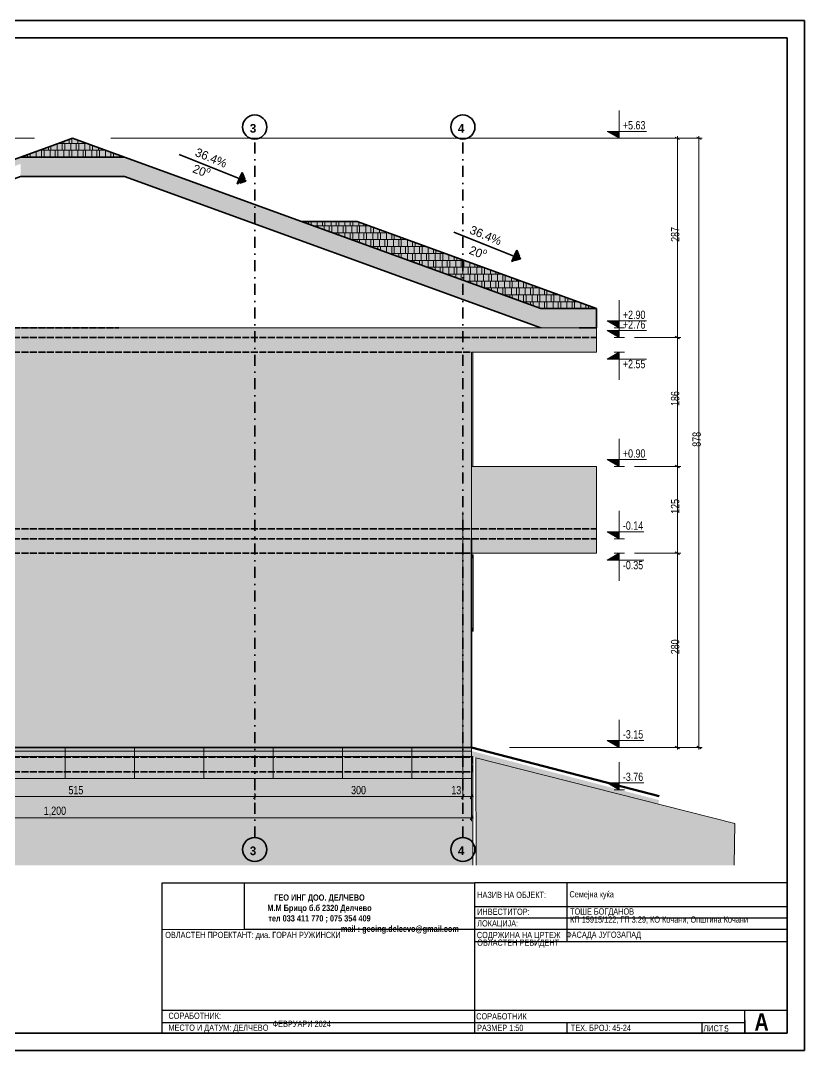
# Model space of a CAD drawing. Header units: millimetres. Extents: x -440 to 2671, y 0 to 297.
# Drawn here: x 1078.5 to 1304.5, y 0 to 297 of the extents above; entities that cross this region are included whole.
import ezdxf
from ezdxf.xclip import XClip

# ---------------------------------------------------------------- set-up
doc = ezdxf.new("R2010")
doc.units = ezdxf.units.MM
doc.header["$MEASUREMENT"] = 0
doc.header["$XCLIPFRAME"] = 0
doc.set_wipeout_variables(frame=1)
for name, pattern in [('- Осеви линии', [6.702778, 3.175, -1.763889, 0, -1.763889]), ('- Скирити линии', [2.45, 2, -0.45]), ('Wipeout_Contour', [1000, 0, -1000])]:
    doc.linetypes.add(name, pattern=pattern)
for name, color, linetype, lineweight, true_color in [('1', 7, 'Continuous', 13, 0x2b2b2b), ('142', 7, 'Continuous', 35, 0x2a2a2a), ('162', 7, 'Continuous', 15, 0xaaaaaa), ('46', 7, 'Continuous', 35, 0x4e4e4e), ('61', 7, 'Continuous', 20, 0x6a6a6a), ('65', 7, 'Continuous', 20, 0x4e4e4e), ('85', 7, 'Continuous', 20, 0x404040), ('87', 7, 'Continuous', 20, 0x6a6a6a), ('88', 7, 'Continuous', 20, 0x5e5e5e), ('89', 7, 'Continuous', 20, 0x111111)]:
    doc.layers.add(name, color=color, linetype=linetype, lineweight=lineweight, true_color=true_color)
for name, color, linetype, lineweight in [('129', 255, 'Continuous', 0), ('164', 255, 'Continuous', 15), ('21', 7, 'Continuous', 50), ('41', 7, 'Continuous', 35), ('7', 7, 'Continuous', 25)]:
    doc.layers.add(name, color=color, linetype=linetype, lineweight=lineweight)
doc.layers.add('RGB colored ARCHICAD elements', color=7, linetype='Continuous')
doc.styles.add('GENERATED_STYLE_4', font='GOTHIC.TTF')
doc.styles.add('GENERATED_STYLE_5', font='GOTHICB.TTF')
doc.styles.add('GENERATED_STYLE_6', font='GOTHIC.TTF')
picture_1 = doc.add_image_def('image1.jpg', size_in_pixel=(1216, 687))

# ---------------------------------------------------------------- blocks, each defined once
blk = doc.blocks.new('Drawing_1_1', base_point=(246.71, 41.62))
at = {"color": 254, "linetype": 'Wipeout_Contour', "lineweight": 0, "ltscale": 1001.123103}
blk.add_wipeout([(234.97, 34.99), (258.44, 34.99), (258.44, 48.25), (234.97, 48.25)], dxfattribs=at)
at = {"layer": '1', "color": 250, "lineweight": 13, "true_color": 0x2b2b2b}
image = blk.add_image(picture_1, insert=(234.97, 34.99), size_in_units=(23.47, 13.26), dxfattribs=at)
image.set_boundary_path([(-0.5, -0.5), (1215.5, 686.5)])
blk = doc.blocks.new('*X34')
at = {"layer": '1', "color": 250, "linetype": 'Continuous', "lineweight": 13, "true_color": 0x2a2a2a}
for p, q in [((204.52, 259.76), (204.52, 261.41)), ((210.02, 261.58), (204.95, 261.58)), ((206.02, 259.59), (206.02, 261.58)), ((206.52, 261.75), (206.52, 262.14)), ((206.76, 259.76), (206.76, 261.41)), ((208.02, 261.58), (208.02, 262.69)), ((208.52, 259.76), (208.52, 261.41)), ((208.76, 261.75), (208.76, 262.96)), ((213.08, 261.58), (210.02, 261.58)), ((210.02, 261.58), (210.02, 259.59)), ((210.52, 261.75), (210.52, 262.51)), ((210.76, 259.76), (210.76, 261.41)), ((212.02, 261.58), (212.02, 261.96)), ((212.52, 259.76), (212.52, 261.41)), ((196.76, 257.77), (196.76, 258.59)), ((198.52, 257.77), (198.52, 259.23)), ((199.49, 259.59), (202.02, 259.59)), ((200.02, 257.6), (200.02, 259.59)), ((200.52, 259.76), (200.52, 259.96)), ((200.76, 257.77), (200.76, 259.41)), ((202.02, 260.51), (202.02, 259.59)), ((202.02, 259.59), (210.02, 259.59)), ((202.52, 257.77), (202.52, 259.41)), ((202.76, 259.76), (202.76, 260.78)), ((204.02, 257.6), (204.02, 259.59)), ((204.76, 257.77), (204.76, 259.41)), ((206.52, 257.77), (206.52, 259.41)), ((208.02, 257.6), (208.02, 259.59)), ((208.76, 257.77), (208.76, 259.41)), ((210.02, 259.59), (218.02, 259.59)), ((210.52, 257.77), (210.52, 259.41)), ((212.02, 257.6), (212.02, 259.59)), ((212.76, 257.77), (212.76, 259.41)), ((214.02, 259.59), (214.02, 261.23)), ((214.52, 257.77), (214.52, 259.41)), ((214.76, 259.76), (214.76, 260.97)), ((216.02, 257.6), (216.02, 259.59)), ((216.52, 259.76), (216.52, 260.32)), ((216.76, 257.77), (216.76, 259.41)), ((218.02, 259.78), (218.02, 259.59)), ((218.02, 259.59), (218.55, 259.59)), ((218.52, 257.77), (218.52, 259.41)), ((220.02, 257.6), (220.02, 259.05)), ((220.76, 257.77), (220.76, 258.78)), ((194.52, 257.77), (194.52, 257.78)), ((196.02, 257.6), (196.02, 258.32)), ((222.52, 257.77), (222.52, 258.14))]:
    blk.add_line(p, q, dxfattribs=at)
blk = doc.blocks.new('*X35')
at = {"layer": '1', "color": 250, "linetype": 'Continuous', "lineweight": 13, "true_color": 0x2a2a2a}
for p, q in [((275.52, 238.85), (275.52, 239.03)), ((277.02, 238.3), (277.02, 239.03)), ((277.76, 238.04), (277.76, 239.03)), ((283.02, 237.81), (278.39, 237.81)), ((279.02, 237.58), (279.02, 237.81)), ((279.52, 237.98), (279.52, 239.03)), ((279.76, 237.31), (279.76, 237.63)), ((281.02, 237.81), (281.02, 239.03)), ((281.52, 236.67), (281.52, 237.63)), ((281.76, 237.98), (281.76, 239.03)), ((291.02, 237.81), (283.02, 237.81)), ((283.02, 237.81), (283.02, 236.12)), ((283.52, 237.98), (283.52, 239.03)), ((283.76, 235.99), (283.76, 237.63)), ((285.02, 237.81), (285.02, 239.03)), ((285.52, 235.99), (285.52, 237.63)), ((285.76, 237.98), (285.76, 239.03)), ((287.02, 235.81), (287.02, 237.81)), ((287.52, 237.98), (287.52, 239.03)), ((287.76, 235.99), (287.76, 237.63)), ((289.02, 237.81), (289.02, 239.03)), ((289.52, 235.99), (289.52, 237.63)), ((289.76, 237.98), (289.76, 239.03)), ((294.39, 237.81), (291.02, 237.81)), ((291.02, 237.81), (291.02, 235.81)), ((291.52, 237.98), (291.52, 238.85)), ((291.76, 235.99), (291.76, 237.63)), ((293.02, 237.81), (293.02, 238.3)), ((293.52, 235.99), (293.52, 237.63)), ((293.76, 237.98), (293.76, 238.04)), ((283.86, 235.81), (291.02, 235.81)), ((285.02, 235.39), (285.02, 235.81)), ((285.76, 235.12), (285.76, 235.64)), ((287.52, 234.48), (287.52, 235.64)), ((289.02, 233.94), (289.02, 235.81)), ((289.76, 234), (289.76, 235.64)), ((291.02, 235.81), (299.02, 235.81)), ((291.52, 234), (291.52, 235.64)), ((293.02, 233.82), (293.02, 235.81)), ((293.76, 234), (293.76, 235.64)), ((295.02, 235.81), (295.02, 237.58)), ((295.52, 234), (295.52, 235.64)), ((295.76, 235.99), (295.76, 237.31)), ((297.02, 233.82), (297.02, 235.81)), ((297.52, 235.99), (297.52, 236.67)), ((297.76, 234), (297.76, 235.64)), ((299.02, 236.12), (299.02, 235.81)), ((299.02, 235.81), (299.86, 235.81)), ((299.52, 234), (299.52, 235.64)), ((301.02, 233.82), (301.02, 235.39)), ((301.76, 234), (301.76, 235.12)), ((291.02, 233.82), (289.33, 233.82)), ((299.02, 233.82), (291.02, 233.82)), ((291.02, 233.82), (291.02, 233.21)), ((291.76, 232.94), (291.76, 233.65)), ((293.52, 232.3), (293.52, 233.65)), ((294.8, 231.83), (299.02, 231.83)), ((295.02, 231.83), (295.02, 233.82)), ((295.52, 231.57), (295.52, 231.66)), ((295.76, 232), (295.76, 233.65)), ((297.02, 231.03), (297.02, 231.83)), ((297.52, 232), (297.52, 233.65)), ((297.76, 230.76), (297.76, 231.66)), ((305.33, 233.82), (299.02, 233.82)), ((299.02, 233.82), (299.02, 231.83)), ((299.02, 231.83), (307.02, 231.83)), ((299.52, 230.12), (299.52, 231.66)), ((299.76, 232), (299.76, 233.65)), ((301.02, 229.84), (301.02, 231.83)), ((301.52, 232), (301.52, 233.65)), ((301.76, 230.01), (301.76, 231.66)), ((303.02, 231.83), (303.02, 233.82)), ((303.52, 234), (303.52, 234.48)), ((303.52, 230.01), (303.52, 231.66)), ((303.76, 232), (303.76, 233.65)), ((305.02, 233.82), (305.02, 233.94)), ((305.02, 229.84), (305.02, 231.83)), ((305.52, 232), (305.52, 233.65)), ((305.76, 230.01), (305.76, 231.66)), ((307.02, 233.21), (307.02, 231.83)), ((307.02, 231.83), (310.8, 231.83)), ((307.52, 230.01), (307.52, 231.66)), ((307.76, 232), (307.76, 232.94)), ((309.02, 229.84), (309.02, 231.83)), ((309.52, 232), (309.52, 232.3)), ((309.76, 230.01), (309.76, 231.66)), ((307.02, 229.84), (300.26, 229.84)), ((301.52, 229.39), (301.52, 229.67)), ((303.02, 228.84), (303.02, 229.84)), ((303.76, 228.57), (303.76, 229.67)), ((305.52, 228.02), (305.52, 229.67)), ((315.02, 229.84), (307.02, 229.84)), ((307.02, 229.84), (307.02, 227.85)), ((307.76, 228.02), (307.76, 229.67)), ((309.52, 228.02), (309.52, 229.67)), ((311.02, 227.85), (311.02, 229.84)), ((311.52, 230.01), (311.52, 231.57)), ((311.76, 228.02), (311.76, 229.67)), ((313.02, 229.84), (313.02, 231.03)), ((313.52, 228.02), (313.52, 229.67)), ((313.76, 230.01), (313.76, 230.76)), ((316.26, 229.84), (315.02, 229.84)), ((315.02, 229.84), (315.02, 227.85)), ((315.52, 230.01), (315.52, 230.12)), ((315.76, 228.02), (315.76, 229.67)), ((317.52, 228.02), (317.52, 229.39)), ((319.02, 227.85), (319.02, 228.84)), ((305.73, 227.85), (307.02, 227.85)), ((307.02, 227.85), (315.02, 227.85)), ((307.52, 227.2), (307.52, 227.68)), ((309.02, 226.66), (309.02, 227.85)), ((309.76, 226.39), (309.76, 227.68)), ((315.02, 225.86), (311.2, 225.86)), ((311.52, 226.03), (311.52, 227.68)), ((313.02, 225.86), (313.02, 227.85)), ((313.76, 226.03), (313.76, 227.68)), ((315.02, 227.85), (321.73, 227.85)), ((323.02, 225.86), (315.02, 225.86)), ((315.02, 225.86), (315.02, 224.47)), ((315.52, 226.03), (315.52, 227.68)), ((317.02, 225.86), (317.02, 227.85)), ((317.76, 226.03), (317.76, 227.68)), ((319.02, 223.87), (319.02, 225.86)), ((319.52, 226.03), (319.52, 227.68)), ((319.76, 228.02), (319.76, 228.57)), ((321.02, 225.86), (321.02, 227.85)), ((321.76, 226.03), (321.76, 227.68)), ((327.2, 225.86), (323.02, 225.86)), ((323.02, 225.86), (323.02, 223.87)), ((323.52, 226.03), (323.52, 227.2)), ((325.02, 225.86), (325.02, 226.66)), ((325.76, 226.03), (325.76, 226.39)), ((327.02, 223.87), (327.02, 225.86)), ((311.76, 225.66), (311.76, 225.69)), ((313.52, 225.02), (313.52, 225.69)), ((315.76, 224.2), (315.76, 225.69)), ((316.67, 223.87), (323.02, 223.87)), ((317.02, 223.75), (317.02, 223.87)), ((317.52, 224.04), (317.52, 225.69)), ((317.76, 223.48), (317.76, 223.7)), ((319.52, 222.84), (319.52, 223.7)), ((319.76, 224.04), (319.76, 225.69)), ((321.02, 222.29), (321.02, 223.87)), ((321.52, 224.04), (321.52, 225.69)), ((321.76, 222.05), (321.76, 223.7)), ((323.02, 223.87), (331.02, 223.87)), ((323.52, 222.05), (323.52, 223.7)), ((323.76, 224.04), (323.76, 225.69)), ((325.02, 221.88), (325.02, 223.87)), ((325.52, 224.04), (325.52, 225.69)), ((325.76, 222.05), (325.76, 223.7)), ((327.52, 222.05), (327.52, 223.7)), ((327.76, 224.04), (327.76, 225.66)), ((329.02, 221.88), (329.02, 223.87)), ((329.52, 224.04), (329.52, 225.02)), ((329.76, 222.05), (329.76, 223.7)), ((331.02, 224.47), (331.02, 223.87)), ((331.02, 223.87), (332.67, 223.87)), ((331.52, 222.05), (331.52, 223.7)), ((331.76, 224.04), (331.76, 224.2)), ((333.02, 221.88), (333.02, 223.75)), ((333.76, 222.05), (333.76, 223.48)), ((335.52, 222.05), (335.52, 222.84)), ((323.02, 221.88), (322.14, 221.88)), ((331.02, 221.88), (323.02, 221.88)), ((323.02, 221.88), (323.02, 221.56)), ((323.76, 221.29), (323.76, 221.71)), ((325.52, 220.65), (325.52, 221.71)), ((327.02, 220.11), (327.02, 221.88)), ((327.61, 219.89), (331.02, 219.89)), ((327.76, 220.06), (327.76, 221.71)), ((329.02, 219.38), (329.02, 219.89)), ((329.52, 220.06), (329.52, 221.71)), ((338.14, 221.88), (331.02, 221.88)), ((331.02, 221.88), (331.02, 219.89)), ((331.02, 219.89), (339.02, 219.89)), ((331.76, 220.06), (331.76, 221.71)), ((333.02, 217.92), (333.02, 219.89)), ((333.52, 220.06), (333.52, 221.71)), ((335.02, 219.89), (335.02, 221.88)), ((335.76, 220.06), (335.76, 221.71)), ((337.02, 221.88), (337.02, 222.29)), ((337.02, 217.9), (337.02, 219.89)), ((337.52, 220.06), (337.52, 221.71)), ((339.02, 221.56), (339.02, 219.89)), ((339.02, 219.89), (343.61, 219.89)), ((339.76, 220.06), (339.76, 221.29)), ((341.02, 217.9), (341.02, 219.89)), ((341.52, 220.06), (341.52, 220.65)), ((343.02, 219.89), (343.02, 220.11)), ((329.76, 219.11), (329.76, 219.72)), ((331.52, 218.47), (331.52, 219.72)), ((339.02, 217.9), (333.08, 217.9)), ((333.76, 218.07), (333.76, 219.72)), ((335.02, 217.19), (335.02, 217.9)), ((335.52, 218.07), (335.52, 219.72)), ((335.76, 216.93), (335.76, 217.73)), ((337.52, 216.28), (337.52, 217.73)), ((337.76, 218.07), (337.76, 219.72)), ((347.02, 217.9), (339.02, 217.9)), ((339.02, 217.9), (339.02, 215.91)), ((339.52, 218.07), (339.52, 219.72)), ((339.76, 216.08), (339.76, 217.73)), ((341.52, 216.08), (341.52, 217.73)), ((341.76, 218.07), (341.76, 219.72)), ((343.02, 215.91), (343.02, 217.9)), ((343.52, 218.07), (343.52, 219.72)), ((343.76, 216.08), (343.76, 217.73)), ((345.02, 217.9), (345.02, 219.38)), ((345.52, 216.08), (345.52, 217.73)), ((345.76, 218.07), (345.76, 219.11)), ((349.08, 217.9), (347.02, 217.9)), ((347.02, 217.9), (347.02, 215.91)), ((347.52, 218.07), (347.52, 218.47)), ((347.76, 216.08), (347.76, 217.73)), ((349.02, 217.9), (349.02, 217.92)), ((349.52, 216.08), (349.52, 217.73)), ((351.02, 215.91), (351.02, 217.19)), ((351.76, 216.08), (351.76, 216.93)), ((338.55, 215.91), (339.02, 215.91)), ((339.02, 215.91), (347.02, 215.91)), ((339.52, 215.56), (339.52, 215.74)), ((341.02, 215.01), (341.02, 215.91)), ((341.76, 214.74), (341.76, 215.74)), ((343.52, 214.1), (343.52, 215.74)), ((345.02, 213.92), (345.02, 215.91)), ((345.76, 214.09), (345.76, 215.74)), ((347.02, 215.91), (354.55, 215.91)), ((347.52, 214.09), (347.52, 215.74)), ((349.02, 213.92), (349.02, 215.91)), ((349.76, 214.09), (349.76, 215.74)), ((351.52, 214.09), (351.52, 215.74)), ((353.02, 213.92), (353.02, 215.91)), ((353.52, 216.08), (353.52, 216.28)), ((353.76, 214.09), (353.76, 215.74)), ((355.52, 214.09), (355.52, 215.56)), ((357.02, 213.92), (357.02, 215.01)), ((357.76, 214.09), (357.76, 214.74)), ((359.52, 214.09), (359.52, 214.1))]:
    blk.add_line(p, q, dxfattribs=at)

msp = doc.modelspace()

# ---------------------------------------------------------------- hatches: boundary and pattern name
at = {"linetype": 'Continuous', "lineweight": 0, "true_color": 0xffffff}
for points in [[(1208.48, 87.22), (967.13, 87.22), (967.13, 86.3), (1208.48, 86.3)], [(968.4, 53.42), (1208.9, 53.42), (1208.89, 84.77), (1207.66, 84.77), (968.48, 84.77)], [(1209.73, 84.41), (1209.8, 53.42), (1284.26, 53.42), (1284.4, 65.42)]]:
    msp.add_hatch(color=7, dxfattribs=at).paths.add_polyline_path(points)
at = {"layer": '142', "linetype": 'Continuous', "lineweight": 35, "true_color": 0x2a2a2a}
msp.add_hatch(color=250, dxfattribs=at).paths.add_polyline_path([(965.62, 86.3), (965.62, 84.77), (1208.48, 84.77), (1208.48, 86.3)])
at = {"layer": '162', "linetype": 'Continuous', "lineweight": 15, "true_color": 0x2a2a2a}
for points in [[(1142.37, 253.18), (1140.89, 249.89), (1143.4, 250.68)], [(1221.54, 230.8), (1220.07, 227.5), (1222.58, 228.29)]]:
    msp.add_hatch(color=250, dxfattribs=at).paths.add_polyline_path(points)
at = {"layer": '41', "linetype": 'Continuous', "lineweight": 35, "true_color": 0x2a2a2a}
msp.add_hatch(color=250, dxfattribs=at).paths.add_polyline_path([(1262.52, 72.2), (1208.48, 86.35), (1208.48, 84.75), (1262.4, 70.69)])
at = {"layer": '85', "linetype": 'Continuous', "lineweight": 20, "true_color": 0x2a2a2a}
for points in [[(1251.08, 263.05), (1251.08, 265.05), (1247.62, 265.05)], [(1251.08, 208.38), (1251.08, 210.38), (1247.62, 210.38)], [(1251.08, 205.58), (1251.08, 207.58), (1247.62, 207.58)], [(1251.08, 201.38), (1247.62, 199.38), (1251.08, 199.38)], [(1251.08, 168.38), (1251.08, 170.38), (1247.62, 170.38)], [(1251.08, 147.58), (1251.08, 149.58), (1247.62, 149.58)], [(1251.08, 143.38), (1247.62, 141.38), (1251.08, 141.38)], [(1251.08, 87.38), (1251.08, 89.38), (1247.62, 89.38)], [(1251.08, 75.14), (1251.08, 77.14), (1247.62, 77.14)]]:
    msp.add_hatch(color=250, dxfattribs=at).paths.add_polyline_path(points)
at = {"layer": '89', "linetype": 'Continuous', "lineweight": 20, "true_color": 0x222222}
h = msp.add_hatch(dxfattribs=at)
h.set_pattern_fill('GRID_100X100_0001', color=250, style=0, pattern_type=2)
h.set_pattern_definition([(0, (-168.723, 150.385), (0, 20), []), (90, (-168.723, 150.385), (-20, 0), [])])
h.paths.add_polyline_path([(968.48, 78.38), (1208.48, 78.38), (1208.48, 87.38), (968.48, 87.38)])
at = {"layer": 'RGB colored ARCHICAD elements', "linetype": 'Continuous', "lineweight": 0, "true_color": 0x7a7878}
for points in [[(1093.48, 263.05), (1078.48, 257.6), (1108.48, 257.6)], [(1175.48, 239.03), (1159.48, 239.03), (1228.48, 213.92), (1244.48, 213.92)]]:
    msp.add_hatch(color=8, dxfattribs=at).paths.add_polyline_path(points)
at = {"layer": 'RGB colored ARCHICAD elements', "linetype": 'Continuous', "lineweight": 0, "true_color": 0xccbeac}
for points in [[(958.48, 212), (1078.48, 255.68), (1078.48, 257.6), (958.48, 213.92)], [(1108.48, 257.6), (1078.48, 257.6), (1078.48, 255.68), (1108.48, 255.68)], [(1078.48, 255.68), (1078.48, 255.04), (1108.48, 255.04), (1108.48, 255.68)], [(1108.48, 255.68), (1228.48, 212), (1228.48, 213.92), (1108.48, 257.6)], [(1108.48, 255.04), (1228.48, 211.36), (1228.48, 212), (1108.48, 255.68)], [(1108.48, 255.04), (1078.48, 255.04), (1078.48, 252.06), (1108.48, 252.06)], [(1108.48, 255.04), (1108.48, 252.06), (1228.48, 208.38), (1228.48, 211.36)], [(1244.48, 213.92), (1228.48, 213.92), (1228.48, 212), (1244.48, 212)], [(1228.48, 212), (1228.48, 211.36), (1244.48, 211.36), (1244.48, 212)], [(1244.48, 211.36), (1228.48, 211.36), (1228.48, 208.38), (1244.48, 208.38)]]:
    msp.add_hatch(color=9, dxfattribs=at).paths.add_polyline_path(points)
at = {"layer": 'RGB colored ARCHICAD elements', "linetype": 'Continuous', "lineweight": 0, "true_color": 0xf2eee3}
for points in [[(1239.48, 208.38), (973.48, 208.38), (973.48, 201.38), (1040.44, 201.38), (1040.44, 205.58), (1045.44, 205.58), (1045.44, 201.38), (1143.48, 201.38), (1143.48, 205.58), (1148.48, 205.58), (1148.48, 201.38), (1203.48, 201.38), (1203.48, 205.58), (1208.48, 205.58), (1208.48, 201.38), (1239.48, 201.38)], [(1239.48, 208.38), (1239.48, 201.38), (1244.48, 201.38), (1244.48, 208.38)], [(1143.48, 205.58), (1143.48, 150.38), (1148.48, 150.38), (1148.48, 205.58)], [(1203.48, 205.58), (1203.48, 150.38), (1208.48, 150.38), (1208.48, 205.58)], [(1045.44, 201.38), (1045.44, 150.38), (1143.48, 150.38), (1143.48, 201.38)], [(1187.48, 201.38), (1148.48, 201.38), (1148.48, 150.38), (1187.48, 150.38)], [(1187.48, 150.38), (1203.48, 150.38), (1203.48, 201.38), (1187.48, 201.38)], [(1208.48, 150.38), (1241.28, 150.38), (1241.28, 168.38), (1208.48, 168.38)], [(1244.48, 168.38), (1241.28, 168.38), (1241.28, 150.38), (1244.48, 150.38)], [(973.48, 143.38), (1040.44, 143.38), (1040.44, 147.58), (1045.44, 147.58), (1045.44, 143.38), (1143.48, 143.38), (1143.48, 147.58), (1148.48, 147.58), (1148.48, 143.38), (1203.48, 143.38), (1203.48, 150.38), (973.48, 150.38)], [(1203.48, 150.38), (1203.48, 87.38), (1208.48, 87.38), (1208.48, 150.38)], [(1239.48, 150.38), (1208.48, 150.38), (1208.48, 143.38), (1239.48, 143.38)], [(1244.48, 143.38), (1244.48, 150.38), (1239.48, 150.38), (1239.48, 143.38)], [(1143.48, 147.58), (1143.48, 87.38), (1148.48, 87.38), (1148.48, 147.58)], [(1045.44, 87.38), (1143.48, 87.38), (1143.48, 143.38), (1045.44, 143.38)], [(1148.48, 87.38), (1203.48, 87.38), (1203.48, 143.38), (1148.48, 143.38)]]:
    msp.add_hatch(color=7, dxfattribs=at).paths.add_polyline_path(points)
at = {"layer": 'RGB colored ARCHICAD elements', "linetype": 'Continuous', "lineweight": 0, "true_color": 0x4e4e49}
for points in [[(1208.48, 201.38), (1208.48, 168.38), (1208.86, 168.38), (1208.86, 201.38)], [(1208.48, 142.88), (1208.48, 141.88), (1208.98, 141.88), (1208.98, 142.88)], [(1208.48, 141.88), (1208.48, 121.88), (1208.98, 121.88), (1208.98, 141.88)], [(1208.48, 121.88), (1208.48, 120.88), (1208.98, 120.88), (1208.98, 121.88)]]:
    msp.add_hatch(color=251, dxfattribs=at).paths.add_polyline_path(points)
at = {"layer": 'RGB colored ARCHICAD elements', "linetype": 'Continuous', "lineweight": 0, "true_color": 0x7f7f7f}
msp.add_hatch(color=8, dxfattribs=at).paths.add_polyline_path([(968.48, 78.38), (1208.48, 78.38), (1208.48, 87.38), (968.48, 87.38)])

# ---------------------------------------------------------------- linework, layer by layer
at = {"layer": '1', "color": 250, "linetype": 'Continuous', "lineweight": 13, "true_color": 0x2a2a2a, "flags": 128}
for points in [[(1142.37, 253.18), (1143.4, 250.68), (1140.89, 249.89)], [(1221.54, 230.8), (1222.58, 228.29), (1220.07, 227.5)], [(965.62, 86.3), (965.62, 84.77), (1208.48, 84.77), (1208.48, 86.3)], [(1208.48, 87.22), (967.13, 87.22), (967.13, 86.3), (1208.48, 86.3)]]:
    msp.add_lwpolyline(points, close=True, dxfattribs=at)
at = {"layer": '129', "color": 255, "linetype": 'Continuous', "lineweight": 0, "flags": 128}
for points in [[(1208.9, 53.42), (1208.89, 84.77), (1207.66, 84.77), (968.48, 84.77), (968.4, 53.42)], [(1284.26, 53.42), (1284.4, 65.42), (1209.73, 84.41), (1209.8, 53.42)]]:
    msp.add_lwpolyline(points, dxfattribs=at)
at = {"layer": '164', "color": 250, "linetype": 'Continuous', "lineweight": 15, "true_color": 0x2a2a2a}
for p, q in [((973.48, 208.38), (1239.48, 208.38)), ((1244.48, 201.38), (1244.48, 208.38)), ((1208.48, 201.38), (1239.48, 201.38)), ((1239.48, 201.38), (1244.48, 201.38)), ((1244.48, 143.38), (1244.48, 150.38)), ((1239.48, 143.38), (1208.48, 143.38)), ((1239.48, 143.38), (1244.48, 143.38))]:
    msp.add_line(p, q, dxfattribs=at)
at = {"layer": '21', "color": 250, "linetype": 'Continuous', "lineweight": 50, "true_color": 0x2a2a2a, "flags": 128}
msp.add_lwpolyline([(1262.64, 73.32), (1208.48, 87.38)], dxfattribs=at)
at = {"layer": '41', "linetype": 'Continuous', "lineweight": 35}
for p, q in [((1093.48, 263.05), (1087.48, 260.87)), ((1108.48, 257.6), (1093.48, 263.05)), ((1087.48, 260.87), (1078.48, 257.6)), ((958.48, 213.92), (1078.48, 257.6)), ((1078.48, 257.6), (1108.48, 257.6)), ((1108.48, 257.6), (1228.48, 213.92)), ((1078.48, 252.06), (958.48, 208.38)), ((1108.48, 252.06), (1078.48, 252.06)), ((1228.48, 208.38), (1108.48, 252.06)), ((1175.48, 239.03), (1159.48, 239.03)), ((1159.48, 239.03), (1228.48, 213.92)), ((1244.48, 213.92), (1175.48, 239.03)), ((1228.48, 213.92), (1244.48, 213.92)), ((1244.48, 212), (1244.48, 213.92)), ((1244.48, 211.36), (1244.48, 212)), ((1244.48, 208.38), (1244.48, 211.36)), ((1244.48, 208.38), (1239.48, 208.38))]:
    msp.add_line(p, q, dxfattribs=at)
at = {"layer": '41', "color": 250, "linetype": '- Осеви линии', "lineweight": 35, "true_color": 0x2a2a2a, "flags": 128}
for points in [[(1145.98, 61.42), (1145.98, 262.83)], [(1205.99, 61.42), (1205.99, 262.83)]]:
    msp.add_lwpolyline(points, dxfattribs=at)
at = {"layer": '41', "color": 250, "linetype": 'Continuous', "lineweight": 35, "true_color": 0x2a2a2a, "flags": 128}
for points in [[(1124.17, 258.38), (1143.4, 250.68)], [(1203.35, 235.99), (1222.58, 228.29)], [(1208.48, 147.58), (1208.48, 87.38)], [(1208.48, 87.38), (1208.48, 101.41)], [(1208.48, 87.38), (968.48, 87.38)]]:
    msp.add_lwpolyline(points, dxfattribs=at)
at = {"layer": '41', "color": 250, "linetype": '- Скирити линии', "lineweight": 35, "true_color": 0x2a2a2a, "flags": 128}
for points in [[(1142.37, 253.18), (1143.4, 250.68), (1140.89, 249.89)], [(1221.54, 230.8), (1222.58, 228.29), (1220.07, 227.5)]]:
    msp.add_lwpolyline(points, close=True, dxfattribs=at)
for points in [[(968.48, 208.38), (1106.76, 208.38)], [(968.48, 205.58), (1244.48, 205.58)], [(968.48, 201.38), (1208.48, 201.38)], [(968.48, 150.38), (1244.48, 150.38)], [(968.48, 147.58), (1244.48, 147.58)], [(968.48, 143.38), (1208.48, 143.38)], [(968.48, 87.38), (1208.48, 87.38)], [(968.48, 84.58), (1208.48, 84.58)], [(1208.66, 80.25), (1208.66, 84.75)], [(968.48, 80.38), (1208.48, 80.38)]]:
    msp.add_lwpolyline(points, dxfattribs=at)
at = {"layer": '41', "color": 250, "linetype": 'Continuous', "lineweight": 35, "true_color": 0x2a2a2a}
for centre in [(1145.98, 266.31), (1205.99, 266.31), (1145.98, 57.94), (1205.99, 57.94)]:
    msp.add_circle(centre, 3.48, dxfattribs=at)
at = {"layer": '61', "linetype": 'Continuous', "lineweight": 20}
for p, q in [((1208.86, 168.38), (1208.86, 201.38)), ((1208.48, 142.88), (1208.98, 142.88)), ((1208.98, 142.88), (1208.98, 141.88)), ((1208.98, 141.88), (1208.98, 121.88)), ((1208.98, 121.88), (1208.98, 120.88)), ((1208.48, 120.88), (1208.98, 120.88))]:
    msp.add_line(p, q, dxfattribs=at)
at = {"layer": '7', "color": 7, "linetype": 'Continuous', "lineweight": 25}
for p, q in [((1299.33, 48.34), (1209.44, 48.34)), ((1209.44, 5), (1209.44, 48.34)), ((1209.44, 31.42), (1299.33, 31.42)), ((1236, 8.04), (1236, 5)), ((1274.88, 8.04), (1274.88, 5))]:
    msp.add_line(p, q, dxfattribs=at)
at = {"layer": '7', "color": 7, "linetype": 'Continuous', "lineweight": 25, "flags": 128}
for points in [[(1119.33, 48.34), (1209.44, 48.34)], [(1119.33, 5), (1119.33, 48.34), (1209.44, 48.34)], [(1236, 48.34), (1236, 31.42)], [(1209.44, 41.53), (1299.33, 41.53)], [(1209.44, 38.23), (1299.33, 38.23)], [(1119.33, 34.93), (1209.44, 34.93)], [(1209.44, 34.93), (1299.33, 34.93)], [(1119.33, 11.64), (1299.33, 11.64)], [(1287.27, 8.64), (1287.27, 5), (1287.27, 11.64)], [(1119.33, 8.04), (1287.27, 8.04)], [(1119.33, 5), (1299.33, 5)]]:
    msp.add_lwpolyline(points, dxfattribs=at)
at = {"layer": '85', "linetype": 'Continuous', "lineweight": 20}
for p, q in [((1251.08, 263.05), (1251.08, 271.05)), ((1251.08, 263.05), (1247.62, 265.05)), ((1247.62, 265.05), (1251.08, 265.05)), ((1251.08, 265.05), (1258.96, 265.05)), ((1082.48, 263.05), (924.8, 263.05)), ((1082.48, 263.05), (931.29, 263.05)), ((946.94, 263.05), (1082.48, 263.05)), ((1251.08, 263.05), (1104.48, 263.05)), ((1268.81, 263.05), (1104.48, 263.05)), ((1275.01, 263.05), (1104.48, 263.05)), ((1251.08, 263.05), (1252.58, 263.05)), ((1268.49, 262.69), (1267.24, 263.42)), ((1267.87, 263.05), (1267.87, 263.67)), ((1267.87, 205.58), (1267.87, 263.05)), ((1274.7, 262.69), (1273.45, 263.42)), ((1274.07, 263.05), (1274.07, 263.67)), ((1274.07, 87.38), (1274.07, 263.05)), ((1251.08, 208.38), (1251.08, 216.38)), ((1251.08, 205.58), (1251.08, 213.58)), ((1251.08, 208.38), (1247.62, 210.38)), ((1247.62, 210.38), (1251.08, 210.38)), ((1251.08, 208.38), (1249.58, 208.38)), ((1251.08, 210.38), (1258.96, 210.38)), ((1251.08, 208.38), (1252.58, 208.38)), ((1251.08, 205.58), (1247.62, 207.58)), ((1247.62, 207.58), (1251.08, 207.58)), ((1251.08, 205.58), (1249.58, 205.58)), ((1251.08, 207.58), (1258.96, 207.58)), ((1251.08, 205.58), (1252.58, 205.58)), ((1268.81, 205.58), (1255.48, 205.58)), ((1267.24, 205.95), (1268.49, 205.22)), ((1267.87, 168.38), (1267.87, 205.58)), ((1251.08, 201.38), (1247.62, 199.38)), ((1247.62, 199.38), (1251.08, 199.38)), ((1251.08, 201.38), (1249.58, 201.38)), ((1251.08, 201.38), (1252.58, 201.38)), ((1251.08, 201.38), (1251.08, 193.38)), ((1251.08, 199.38), (1258.96, 199.38)), ((1251.08, 168.38), (1251.08, 176.38)), ((1208.48, 72.28), (1208.48, 170.98)), ((1251.08, 168.38), (1247.62, 170.38)), ((1247.62, 170.38), (1251.08, 170.38)), ((1251.08, 170.38), (1258.96, 170.38)), ((1251.08, 168.38), (1249.58, 168.38)), ((1251.08, 168.38), (1252.58, 168.38)), ((1268.81, 168.38), (1255.48, 168.38)), ((1267.24, 168.75), (1268.49, 168.02)), ((1267.87, 143.38), (1267.87, 168.38)), ((1205.98, 72.28), (1205.98, 155.28)), ((1251.08, 147.58), (1251.08, 155.58)), ((1251.08, 147.58), (1247.62, 149.58)), ((1247.62, 149.58), (1251.08, 149.58)), ((1251.08, 149.58), (1258.21, 149.58)), ((1251.08, 147.58), (1249.58, 147.58)), ((1251.08, 147.58), (1252.58, 147.58)), ((1251.08, 143.38), (1247.62, 141.38)), ((1251.08, 143.38), (1249.58, 143.38)), ((1251.08, 143.38), (1252.58, 143.38)), ((1251.08, 143.38), (1251.08, 135.38)), ((1268.81, 143.38), (1255.48, 143.38)), ((1267.24, 143.75), (1268.49, 143.02)), ((1267.87, 87.38), (1267.87, 143.38)), ((1247.62, 141.38), (1251.08, 141.38)), ((1251.08, 141.38), (1258.21, 141.38)), ((1251.08, 87.38), (1251.08, 95.38)), ((1251.08, 87.38), (1247.62, 89.38)), ((1247.62, 89.38), (1251.08, 89.38)), ((1251.08, 89.38), (1258.21, 89.38)), ((1251.08, 87.38), (1219.48, 87.38)), ((1268.81, 87.38), (1219.48, 87.38)), ((1275.01, 87.38), (1219.48, 87.38)), ((1251.08, 87.38), (1252.58, 87.38)), ((1267.24, 87.75), (1268.49, 87.02)), ((1267.87, 86.77), (1267.87, 87.38)), ((1273.45, 87.75), (1274.7, 87.02)), ((1274.07, 86.77), (1274.07, 87.38)), ((1251.08, 75.14), (1251.08, 83.14)), ((1208.48, 66.13), (1208.48, 76.58)), ((1251.08, 75.14), (1247.62, 77.14)), ((1247.62, 77.14), (1251.08, 77.14)), ((1251.08, 75.14), (1249.58, 75.14)), ((1251.08, 77.14), (1258.21, 77.14)), ((1251.08, 75.14), (1252.58, 75.14)), ((1042.98, 73.22), (1145.98, 73.22)), ((1146.34, 73.84), (1145.62, 72.59)), ((1145.98, 72.28), (1145.98, 74.15)), ((1145.98, 73.22), (1205.98, 73.22)), ((1206.34, 73.84), (1205.62, 72.59)), ((1205.98, 73.22), (1208.48, 73.22)), ((1208.12, 72.59), (1208.84, 73.84)), ((1208.48, 73.22), (1209.09, 73.22)), ((968.48, 67.07), (1208.48, 67.07)), ((1208.12, 66.45), (1208.84, 67.7)), ((1208.48, 67.07), (1209.09, 67.07))]:
    msp.add_line(p, q, dxfattribs=at)
at = {"layer": '87', "color": 250, "linetype": 'Continuous', "lineweight": 20, "true_color": 0x2a2a2a}
for p, q in [((1241.28, 168.38), (1208.48, 168.38)), ((1241.28, 168.38), (1244.48, 168.38)), ((1244.48, 168.38), (1244.48, 150.38)), ((1143.48, 87.38), (1045.44, 87.38)), ((1203.48, 87.38), (1148.48, 87.38))]:
    msp.add_line(p, q, dxfattribs=at)
at = {"layer": '88', "color": 250, "linetype": 'Continuous', "lineweight": 20, "true_color": 0x2a2a2a}
for p, q in [((1208.48, 168.38), (1208.48, 201.38)), ((1208.48, 87.38), (1208.48, 143.38)), ((1143.48, 87.38), (1148.48, 87.38)), ((1203.48, 87.38), (1208.48, 87.38))]:
    msp.add_line(p, q, dxfattribs=at)
at = {"layer": '89', "color": 250, "linetype": 'Continuous', "lineweight": 20, "true_color": 0x222222}
for p, q in [((1208.48, 78.38), (1208.48, 87.38)), ((968.48, 78.38), (1208.48, 78.38))]:
    msp.add_line(p, q, dxfattribs=at)

# ---------------------------------------------------------------- block references
at = {"layer": '65', "color": 250, "linetype": 'Continuous', "lineweight": 20, "true_color": 0x2a2a2a}
for name in ['*X34', '*X35']:
    msp.add_blockref(name, (884.47, 0), dxfattribs=at)

# ---------------------------------------------------------------- texts
at = {"layer": '1', "linetype": 'Continuous', "lineweight": 13, "char_height": 2.4, "attachment_point": 7, "style": 'GENERATED_STYLE_6'}
for s, insert in [('\\A1;{\\W0.800000x;\\pql;\\fCentury Gothic|b0|i0|c0|p34;+5.63}', (1252.13, 265.59)), ('\\A1;{\\W0.800000x;\\pql;\\fCentury Gothic|b0|i0|c0|p34;+2.90}', (1252.13, 210.92)), ('\\A1;{\\W0.800000x;\\pql;\\fCentury Gothic|b0|i0|c0|p34;+2.76}', (1252.13, 208.12)), ('\\A1;{\\W0.800000x;\\pql;\\fCentury Gothic|b0|i0|c0|p34;+2.55}', (1252.13, 196.72)), ('\\A1;{\\W0.800000x;\\pql;\\fCentury Gothic|b0|i0|c0|p34;+0.90}', (1252.13, 170.92)), ('\\A1;{\\W0.800000x;\\pql;\\fCentury Gothic|b0|i0|c0|p34;-0.14}', (1252.13, 150.12)), ('\\A1;{\\W0.800000x;\\pql;\\fCentury Gothic|b0|i0|c0|p34;-0.35}', (1252.13, 138.72)), ('\\A1;{\\W0.800000x;\\pql;\\fCentury Gothic|b0|i0|c0|p34;-3.15}', (1252.13, 89.92)), ('\\A1;{\\W0.800000x;\\pql;\\fCentury Gothic|b0|i0|c0|p34;-3.76}', (1252.13, 77.68)), ('\\A1;{\\W0.800000x;\\pql;\\fCentury Gothic|b0|i0|c0|p34;515}', (1092.28, 73.83)), ('\\A1;{\\W0.800000x;\\pql;\\fCentury Gothic|b0|i0|c0|p34;300}', (1173.78, 73.83)), ('\\A1;{\\W0.800000x;\\pql;\\fCentury Gothic|b0|i0|c0|p34;13}', (1202.67, 73.83)), ('\\A1;{\\W0.800000x;\\pql;\\fCentury Gothic|b0|i0|c0|p34;1,200}', (1085.17, 67.47))]:
    msp.add_mtext(s, dxfattribs=dict(at, insert=insert))
at = {"layer": '1', "linetype": 'Continuous', "lineweight": 13, "char_height": 2.4, "attachment_point": 7, "rotation": 90, "style": 'GENERATED_STYLE_6'}
for s, insert in [('\\A1;{\\W0.800000x;\\pql;\\fCentury Gothic|b0|i0|c0|p34;287}', (1268.42, 233.19)), ('\\A1;{\\W0.800000x;\\pql;\\fCentury Gothic|b0|i0|c0|p34;186}', (1268.42, 185.85)), ('\\A1;{\\W0.800000x;\\pql;\\fCentury Gothic|b0|i0|c0|p34;878}', (1274.62, 174.09)), ('\\A1;{\\W0.800000x;\\pql;\\fCentury Gothic|b0|i0|c0|p34;125}', (1268.42, 154.75)), ('\\A1;{\\W0.800000x;\\pql;\\fCentury Gothic|b0|i0|c0|p34;280}', (1268.42, 114.25))]:
    msp.add_mtext(s, dxfattribs=dict(at, insert=insert))
at = {"layer": '41', "color": 7, "linetype": 'Continuous', "lineweight": 35, "char_height": 1.8, "attachment_point": 4, "style": 'GENERATED_STYLE_4'}
for s, insert in [('\\A1;{\\W0.850000x;\\pql;\\fCentury Gothic|b0|i0|c204|p34;НАЗИВ НА ОБЈЕКТ:}', (1210.13, 44.84)), ('\\A1;{\\W0.850000x;\\pql;\\fCentury Gothic|b0|i0|c204|p34;Семејна куќа}', (1236.72, 44.76)), ('\\A1;{\\W0.850000x;\\pql;\\fCentury Gothic|b0|i0|c204|p34;ИНВЕСТИТОР:}', (1210.13, 39.98)), ('\\A1;{\\W0.850000x;\\pql;\\fCentury Gothic|b0|i0|c204|p34;ТОШЕ БОГДАНОВ}', (1236.9, 39.8)), ('\\A1;{\\W0.850000x;\\pql;\\fCentury Gothic|b0|i0|c204|p34;КП 15915/12\\fCentury Gothic|b0|i0|c204|p34;2\\fCentury Gothic|b0|i0|c204|p34;, ГП 3.29, КО Кочани, Општина Кочани\\P\\pql;\\fCentury Gothic|b0|i0|c204|p34;}', (1236.93, 37.57)), ('\\A1;{\\W0.850000x;\\pql;\\fCentury Gothic|b0|i0|c204|p34;ЛОКАЦИЈА:}', (1210.13, 36.38)), ('\\A1;{\\W0.850000x;\\pql;\\fCentury Gothic|b0|i0|c204|p34;СОДРЖИНА НА ЦРТЕЖ}', (1210.03, 33.02)), ('\\A1;{\\W0.850000x;\\pql;\\fCentury Gothic|b0|i0|c204|p34;ОВЛАСТЕН РЕВИДЕНТ\\P\\pqc;\\fCentury Gothic|b0|i0|c204|p34;}', (1210.13, 30.82)), ('\\A1;{\\W0.850000x;\\pql;\\fCentury Gothic|b0|i0|c204|p34;СОРАБОТНИК:}', (1121.11, 9.97)), ('\\A1;{\\W0.850000x;\\pql;\\fCentury Gothic|b0|i0|c204|p34;СОРАБОТНИК}', (1209.84, 9.82)), ('\\A1;{\\W0.850000x;\\pql;\\fCentury Gothic|b0|i0|c204|p34;МЕСТО И ДАТУМ: ДЕЛЧЕВО}', (1121.11, 6.3)), ('\\A1;{\\W0.850000x;\\pql;\\fCentury Gothic|b0|i0|c204|p34;ФЕВРУАРИ 2024\\P\\pql;\\fCentury Gothic|b0|i0|c204|p34;}', (1151.14, 7.65)), ('\\A1;{\\W0.850000x;\\pql;\\fCentury Gothic|b0|i0|c204|p34;РАЗМЕР 1:50}', (1210.09, 6.49)), ('\\A1;{\\W0.850000x;\\pql;\\fCentury Gothic|b0|i0|c204|p34;ТЕХ. БРОЈ: \\fCentury Gothic|b0|i0|c204|p34;45-24}', (1237.12, 6.49)), ('\\A1;{\\W0.850000x;\\pql;\\fCentury Gothic|b0|i0|c204|p34;ЛИСТ: }', (1275.35, 6.36))]:
    msp.add_mtext(s, dxfattribs=dict(at, insert=insert))
at = {"layer": '46', "color": 250, "linetype": 'Continuous', "lineweight": 35, "true_color": 0x2a2a2a, "char_height": 2.5, "attachment_point": 5, "style": 'GENERATED_STYLE_5'}
for s, insert in [('\\A1;{\\pqc;\\fCentury Gothic|b1|i0|c204|p34;3}', (1145.5, 265.91)), ('\\A1;{\\pqc;\\fCentury Gothic|b1|i0|c204|p34;4}', (1205.51, 265.94)), ('\\A1;{\\pqc;\\fCentury Gothic|b1|i0|c204|p34;3}', (1145.5, 57.54)), ('\\A1;{\\pqc;\\fCentury Gothic|b1|i0|c204|p34;4}', (1205.51, 57.58))]:
    msp.add_mtext(s, dxfattribs=dict(at, insert=insert))
at = {"layer": '46', "color": 250, "linetype": 'Continuous', "lineweight": 35, "true_color": 0x2a2a2a, "char_height": 2.5, "attachment_point": 5, "style": 'GENERATED_STYLE_4'}
for s, insert, rotation in [('\\A1;{\\pqc;\\fCentury Gothic|b0|i0|c204|p34;36.4%}', (1133.42, 257.42), 337.9692), ('\\A1;{\\pqc;\\fCentury Gothic|b0|i0|c204|p34;20\\fCentury Gothic|b0|i0|c204|p34;\\A1{\\H.66x;\\Sо^  ;}}', (1130.61, 253.59), 338.8219), ('\\A1;{\\pqc;\\fCentury Gothic|b0|i0|c204|p34;36.4%}', (1212.6, 235.04), 337.9692), ('\\A1;{\\pqc;\\fCentury Gothic|b0|i0|c204|p34;20\\fCentury Gothic|b0|i0|c204|p34;\\A1{\\H.66x;\\Sо^  ;}}', (1210.32, 230.1), 338.8219)]:
    msp.add_mtext(s, dxfattribs=dict(at, insert=insert, rotation=rotation))
at = {"layer": '46', "color": 251, "linetype": 'Continuous', "lineweight": 35, "true_color": 0x4e4e4e}
for s, insert, char_height, attachment_point, style in [('\\A1;{\\W0.850000x;\\pqc;\\fCentury Gothic|b1|i0|c204|p34;ГЕО ИНГ ДОО. ДЕЛЧЕВО\\P\\pqc;\\fCentury Gothic|b1|i0|c204|p34;М.М Брицо б.б 2320 Делчево \\P\\pqc;\\fCentury Gothic|b1|i0|c204|p34;тел 033 411 770 ; 075 354 409 \\P\\pqc;\\fCentury Gothic|b1|i0|c204|p34;                                                                               \\fCentury Gothic|b1|i0|c204|p34;mail : geoing.delcevo@gmail.com\\P\\pqc;\\fCentury Gothic|b0|i0|c204|p34;\\H1.388889x;}', (1164.66, 39.31), 1.8, 5, 'GENERATED_STYLE_5'), ('\\A1;{\\W0.850000x;\\pql;\\fCentury Gothic|b0|i0|c204|p34;ФАСАДА \\fCentury Gothic|b0|i0|c204|p34;ЈУГОЗАПАД}', (1235.76, 33.11), 1.8, 4, 'GENERATED_STYLE_4'), ('\\A1;{\\W0.850000x;\\pql;\\fCentury Gothic|b1|i0|c204|p34;А}', (1290.07, 8.22), 5, 4, 'GENERATED_STYLE_5'), ('\\A1;{\\W0.850000x;\\pql;\\fCentury Gothic|b0|i0|c204|p34;5}', (1281.46, 6.27), 1.8, 4, 'GENERATED_STYLE_4')]:
    msp.add_mtext(s, dxfattribs=dict(at, insert=insert, char_height=char_height, attachment_point=attachment_point, style=style))

# ---------------------------------------------------------------- next in the draw order: block references
at = {"layer": '65', "color": 251, "linetype": 'Continuous', "lineweight": 20, "true_color": 0x4e4e4e}
ref = msp.add_blockref('Drawing_1_1', (1131.17, 41.62), dxfattribs=at)
XClip(ref).set_block_clipping_path([(234.9708717157, 34.9940413797), (258.441805883, 48.254347114)])

# ---------------------------------------------------------------- next in the draw order: linework, layer by layer
at = {"layer": '41', "color": 7, "linetype": 'Continuous', "lineweight": 35, "flags": 128}
for points in [[(1304.47, 297), (884.47, 297), (884.47, 0), (1304.47, 0)], [(1299.47, 292), (909.47, 292), (909.47, 5), (1299.47, 5)]]:
    msp.add_lwpolyline(points, close=True, dxfattribs=at)
at = {"layer": '7', "color": 7, "linetype": 'Continuous', "lineweight": 25, "flags": 128}
msp.add_lwpolyline([(1142.91, 48.34), (1142.91, 34.99)], dxfattribs=at)

# ---------------------------------------------------------------- next in the draw order: texts
at = {"layer": '41', "color": 7, "linetype": 'Continuous', "lineweight": 35, "insert": (1120.18, 33.04), "char_height": 1.8, "attachment_point": 4, "style": 'GENERATED_STYLE_4'}
msp.add_mtext('\\A1;{\\W0.850000x;\\pql;\\fCentury Gothic|b0|i0|c204|p34;ОВЛАСТЕН ПРОЕКТАНТ: диа. \\fCentury Gothic|b0|i0|c204|p34;ГОРАН РУЖИНСКИ}', dxfattribs=at)

doc.saveas('drawing.dxf')
